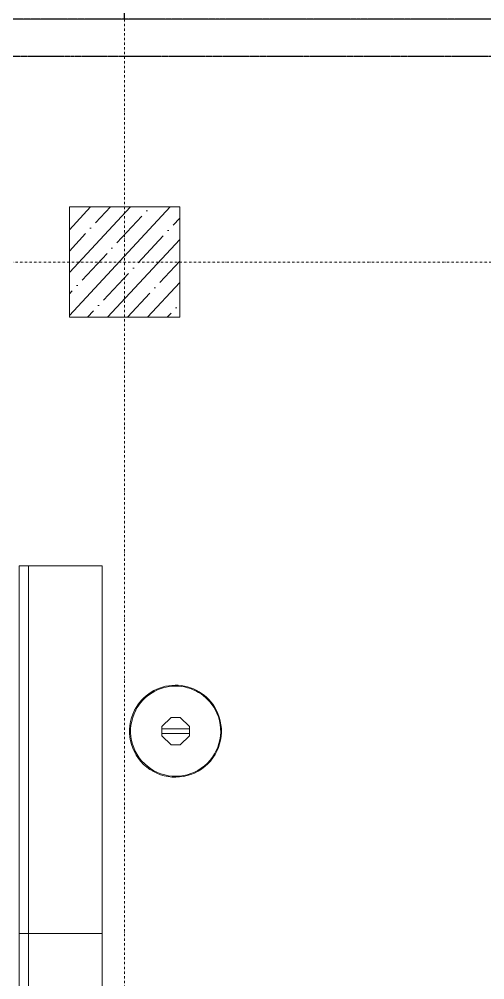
# Model space of a CAD drawing. Header units: millimetres. Extents: x -798 to 124478, y -405 to 121556.
# Drawn here: x 36705 to 39237, y 90478 to 95699 of the extents above; entities that cross this region are included whole.
import ezdxf

# ---------------------------------------------------------------- set-up
doc = ezdxf.new("R2010")
doc.units = ezdxf.units.MM
for name, pattern in [('CENTER', [2, 1.25, -0.25, 0.25, -0.25]), ('PHANTOM2', [1.25, 0.625, -0.125, 0.125, -0.125, 0.125, -0.125]), ('Strichpunkt', [25.4, 12.7, -6.35, 0, -6.35])]:
    doc.linetypes.add(name, pattern=pattern)
for name, color, linetype in [('A-ABOVE', 89, 'PHANTOM2'), ('A-DIM', 4, 'Continuous'), ('A-DIM @ 0.1', 4, 'Continuous'), ('A-DIM @ 0.15', 4, 'Continuous'), ('A-DIM @ 0.2', 4, 'Continuous'), ('A-DIM @ 100', 4, 'Continuous'), ('A-DIM @ 200', 4, 'Continuous'), ('A-DIM @ 50', 4, 'Continuous')]:
    doc.layers.add(name, color=color, linetype=linetype)
for name, color, linetype, lineweight in [('A-AXES', 40, 'CENTER', 5), ('A-Hatch', 253, 'Continuous', 9), ('concreet', 5, 'Continuous', 15), ('TC-EQUIPMENT', 251, 'Continuous', 0)]:
    doc.layers.add(name, color=color, linetype=linetype, lineweight=lineweight)
doc.styles.add('Arch-Dim', font='romans.shx', dxfattribs={"width": 0.75})
doc.dimstyles.new('Масштабируемый', dxfattribs={"dimscale": 100, "dimtxt": 3, "dimasz": 2, "dimexe": 2, "dimexo": 2, "dimgap": 1, "dimtad": 1, "dimdec": 0, "dimzin": 3, "dimdsep": 46, "dimtxsty": 'Arch-Dim', "dimblk": 'ARCHTICK', "dimcen": 2.5, "dimdle": 2, "dimazin": 2, "dimtfac": 0.75, "dimtdec": 0, "dimtmove": 1, "dimatfit": 0, "dimfxl": 1, "dimtolj": 1, "dimtzin": 0, "dimarcsym": 0})

# ---------------------------------------------------------------- blocks, each defined once
blk = doc.blocks.new('_ArchTick')
at = {"color": 0, "linetype": 'ByBlock', "const_width": 0.15}
blk.add_lwpolyline([(-0.5, -0.5), (0.5, 0.5)], dxfattribs=at)
blk = doc.blocks.new('*D346')
at = {"layer": 'A-DIM', "color": 0, "lineweight": -2, "ltscale": 50, "transparency": 16777216}
for p, q in [((2188396.7, -2337525.5), (2188396.7, -2335786.9)), ((2196696.7, -2337525.5), (2196696.7, -2335786.9)), ((2187996.7, -2336186.9), (2197096.7, -2336186.9))]:
    blk.add_line(p, q, dxfattribs=at)
at = {"layer": 'Defpoints', "color": 0, "ltscale": 50, "transparency": 16777216}
for p in [(2196696.7, -2336186.9), (2188396.7, -2337925.5), (2196696.7, -2337925.5)]:
    blk.add_point(p, dxfattribs=at)
at = {"layer": 'A-DIM', "color": 0, "lineweight": -2, "ltscale": 50, "transparency": 16777216, "xscale": 400, "yscale": 400, "zscale": 400, "rotation": 180}
blk.add_blockref('_ArchTick', (2188396.7, -2336186.9), dxfattribs=at)
at = {"layer": 'A-DIM', "color": 0, "lineweight": -2, "ltscale": 50, "transparency": 16777216, "xscale": 400, "yscale": 400, "zscale": 400}
blk.add_blockref('_ArchTick', (2196696.7, -2336186.9), dxfattribs=at)
at = {"layer": 'A-DIM', "color": 0, "ltscale": 50, "transparency": 16777216, "insert": (2192546.7, -2335686.9), "char_height": 600, "attachment_point": 5, "style": 'Arch-Dim'}
blk.add_mtext('\\A1;8300', dxfattribs=at)
blk = doc.blocks.new('*D347')
at = {"layer": 'A-DIM', "color": 0, "lineweight": -2, "ltscale": 50, "transparency": 16777216}
for p, q in [((2188396.4, -2336186.9), (2196697, -2336186.9)), ((2188396.7, -2337925.2), (2188396.7, -2336186.6)), ((2196696.7, -2337925.2), (2196696.7, -2336186.6))]:
    blk.add_line(p, q, dxfattribs=at)
at = {"layer": 'Defpoints', "color": 0, "ltscale": 50, "transparency": 16777216}
for p in [(2196696.7, -2336186.9), (2188396.7, -2337925.5), (2196696.7, -2337925.5)]:
    blk.add_point(p, dxfattribs=at)
at = {"layer": 'A-DIM', "color": 0, "lineweight": -2, "ltscale": 50, "transparency": 16777216, "xscale": 0.3, "yscale": 0.3, "zscale": 0.3, "rotation": 180}
blk.add_blockref('_ArchTick', (2188396.7, -2336186.9), dxfattribs=at)
at = {"layer": 'A-DIM', "color": 0, "lineweight": -2, "ltscale": 50, "transparency": 16777216, "xscale": 0.3, "yscale": 0.3, "zscale": 0.3}
blk.add_blockref('_ArchTick', (2196696.7, -2336186.9), dxfattribs=at)
at = {"layer": 'A-DIM', "color": 0, "ltscale": 50, "transparency": 16777216, "insert": (2192546.7, -2336186.5), "char_height": 0.45, "attachment_point": 5, "style": 'Arch-Dim'}
blk.add_mtext('\\A1;8300', dxfattribs=at)
blk = doc.blocks.new('*D348')
at = {"layer": 'A-DIM', "color": 0, "lineweight": -2, "ltscale": 50, "transparency": 16777216}
for p, q in [((2188396.7, -2337825.5), (2188396.7, -2336086.9)), ((2196696.7, -2337825.5), (2196696.7, -2336086.9)), ((2188296.7, -2336186.9), (2196796.7, -2336186.9))]:
    blk.add_line(p, q, dxfattribs=at)
at = {"layer": 'Defpoints', "color": 0, "ltscale": 50, "transparency": 16777216}
for p in [(2196696.7, -2336186.9), (2188396.7, -2337925.5), (2196696.7, -2337925.5)]:
    blk.add_point(p, dxfattribs=at)
at = {"layer": 'A-DIM', "color": 0, "lineweight": -2, "ltscale": 50, "transparency": 16777216, "xscale": 100, "yscale": 100, "zscale": 100, "rotation": 180}
blk.add_blockref('_ArchTick', (2188396.7, -2336186.9), dxfattribs=at)
at = {"layer": 'A-DIM', "color": 0, "lineweight": -2, "ltscale": 50, "transparency": 16777216, "xscale": 100, "yscale": 100, "zscale": 100}
blk.add_blockref('_ArchTick', (2196696.7, -2336186.9), dxfattribs=at)
at = {"layer": 'A-DIM', "color": 0, "ltscale": 50, "transparency": 16777216, "insert": (2192546.7, -2336061.9), "char_height": 150, "attachment_point": 5, "style": 'Arch-Dim'}
blk.add_mtext('\\A1;8300', dxfattribs=at)
blk = doc.blocks.new('*D350')
at = {"layer": 'A-DIM', "color": 0, "lineweight": -2, "ltscale": 50, "transparency": 16777216}
for p, q in [((2188396.7, -2337725.5), (2188396.7, -2335986.9)), ((2196696.7, -2337725.5), (2196696.7, -2335986.9)), ((2188196.7, -2336186.9), (2196896.7, -2336186.9))]:
    blk.add_line(p, q, dxfattribs=at)
at = {"layer": 'Defpoints', "color": 0, "ltscale": 50, "transparency": 16777216}
for p in [(2196696.7, -2336186.9), (2188396.7, -2337925.5), (2196696.7, -2337925.5)]:
    blk.add_point(p, dxfattribs=at)
at = {"layer": 'A-DIM', "color": 0, "lineweight": -2, "ltscale": 50, "transparency": 16777216, "xscale": 200, "yscale": 200, "zscale": 200, "rotation": 180}
blk.add_blockref('_ArchTick', (2188396.7, -2336186.9), dxfattribs=at)
at = {"layer": 'A-DIM', "color": 0, "lineweight": -2, "ltscale": 50, "transparency": 16777216, "xscale": 200, "yscale": 200, "zscale": 200}
blk.add_blockref('_ArchTick', (2196696.7, -2336186.9), dxfattribs=at)
at = {"layer": 'A-DIM', "color": 0, "ltscale": 50, "transparency": 16777216, "insert": (2192546.7, -2335936.9), "char_height": 300, "attachment_point": 5, "style": 'Arch-Dim'}
blk.add_mtext('\\A1;8300', dxfattribs=at)
blk = doc.blocks.new('*D351')
at = {"layer": 'A-DIM', "color": 0, "lineweight": -2, "ltscale": 50, "transparency": 16777216}
for p, q in [((2188396.3, -2336186.9), (2196697.1, -2336186.9)), ((2188396.7, -2337925.1), (2188396.7, -2336186.5)), ((2196696.7, -2337925.1), (2196696.7, -2336186.5))]:
    blk.add_line(p, q, dxfattribs=at)
at = {"layer": 'Defpoints', "color": 0, "ltscale": 50, "transparency": 16777216}
for p in [(2196696.7, -2336186.9), (2188396.7, -2337925.5), (2196696.7, -2337925.5)]:
    blk.add_point(p, dxfattribs=at)
at = {"layer": 'A-DIM', "color": 0, "lineweight": -2, "ltscale": 50, "transparency": 16777216, "xscale": 0.4, "yscale": 0.4, "zscale": 0.4, "rotation": 180}
blk.add_blockref('_ArchTick', (2188396.7, -2336186.9), dxfattribs=at)
at = {"layer": 'A-DIM', "color": 0, "lineweight": -2, "ltscale": 50, "transparency": 16777216, "xscale": 0.4, "yscale": 0.4, "zscale": 0.4}
blk.add_blockref('_ArchTick', (2196696.7, -2336186.9), dxfattribs=at)
at = {"layer": 'A-DIM', "color": 0, "ltscale": 50, "transparency": 16777216, "insert": (2192546.7, -2336186.4), "char_height": 0.6, "attachment_point": 5, "style": 'Arch-Dim'}
blk.add_mtext('\\A1;8300', dxfattribs=at)
blk = doc.blocks.new('*D352')
at = {"layer": 'A-DIM', "color": 0, "lineweight": -2, "ltscale": 50, "transparency": 16777216}
for p, q in [((2188396.5, -2336186.9), (2196696.9, -2336186.9)), ((2188396.7, -2337925.3), (2188396.7, -2336186.7)), ((2196696.7, -2337925.3), (2196696.7, -2336186.7))]:
    blk.add_line(p, q, dxfattribs=at)
at = {"layer": 'Defpoints', "color": 0, "ltscale": 50, "transparency": 16777216}
for p in [(2196696.7, -2336186.9), (2188396.7, -2337925.5), (2196696.7, -2337925.5)]:
    blk.add_point(p, dxfattribs=at)
at = {"layer": 'A-DIM', "color": 0, "lineweight": -2, "ltscale": 50, "transparency": 16777216, "xscale": 0.2, "yscale": 0.2, "zscale": 0.2, "rotation": 180}
blk.add_blockref('_ArchTick', (2188396.7, -2336186.9), dxfattribs=at)
at = {"layer": 'A-DIM', "color": 0, "lineweight": -2, "ltscale": 50, "transparency": 16777216, "xscale": 0.2, "yscale": 0.2, "zscale": 0.2}
blk.add_blockref('_ArchTick', (2196696.7, -2336186.9), dxfattribs=at)
at = {"layer": 'A-DIM', "color": 0, "ltscale": 50, "transparency": 16777216, "insert": (2192546.7, -2336186.6), "char_height": 0.3, "attachment_point": 5, "style": 'Arch-Dim'}
blk.add_mtext('\\A1;8300', dxfattribs=at)
blk = doc.blocks.new('*D353')
at = {"layer": 'A-DIM', "color": 0, "lineweight": -2, "ltscale": 50, "transparency": 16777216}
for p, q in [((2196696.7, -2337525.5), (2196696.7, -2335786.9)), ((2204996.7, -2337525.5), (2204996.7, -2335786.9)), ((2196296.7, -2336186.9), (2205396.7, -2336186.9))]:
    blk.add_line(p, q, dxfattribs=at)
at = {"layer": 'Defpoints', "color": 0, "ltscale": 50, "transparency": 16777216}
for p in [(2204996.7, -2336186.9), (2196696.7, -2337925.5), (2204996.7, -2337925.5)]:
    blk.add_point(p, dxfattribs=at)
at = {"layer": 'A-DIM', "color": 0, "lineweight": -2, "ltscale": 50, "transparency": 16777216, "xscale": 400, "yscale": 400, "zscale": 400, "rotation": 180}
blk.add_blockref('_ArchTick', (2196696.7, -2336186.9), dxfattribs=at)
at = {"layer": 'A-DIM', "color": 0, "lineweight": -2, "ltscale": 50, "transparency": 16777216, "xscale": 400, "yscale": 400, "zscale": 400}
blk.add_blockref('_ArchTick', (2204996.7, -2336186.9), dxfattribs=at)
at = {"layer": 'A-DIM', "color": 0, "ltscale": 50, "transparency": 16777216, "insert": (2200846.7, -2335686.9), "char_height": 600, "attachment_point": 5, "style": 'Arch-Dim'}
blk.add_mtext('\\A1;8300', dxfattribs=at)
blk = doc.blocks.new('*D354')
at = {"layer": 'A-DIM', "color": 0, "lineweight": -2, "ltscale": 50, "transparency": 16777216}
for p, q in [((2196696.4, -2336186.9), (2204997, -2336186.9)), ((2196696.7, -2337925.2), (2196696.7, -2336186.6)), ((2204996.7, -2337925.2), (2204996.7, -2336186.6))]:
    blk.add_line(p, q, dxfattribs=at)
at = {"layer": 'Defpoints', "color": 0, "ltscale": 50, "transparency": 16777216}
for p in [(2204996.7, -2336186.9), (2196696.7, -2337925.5), (2204996.7, -2337925.5)]:
    blk.add_point(p, dxfattribs=at)
at = {"layer": 'A-DIM', "color": 0, "lineweight": -2, "ltscale": 50, "transparency": 16777216, "xscale": 0.3, "yscale": 0.3, "zscale": 0.3, "rotation": 180}
blk.add_blockref('_ArchTick', (2196696.7, -2336186.9), dxfattribs=at)
at = {"layer": 'A-DIM', "color": 0, "lineweight": -2, "ltscale": 50, "transparency": 16777216, "xscale": 0.3, "yscale": 0.3, "zscale": 0.3}
blk.add_blockref('_ArchTick', (2204996.7, -2336186.9), dxfattribs=at)
at = {"layer": 'A-DIM', "color": 0, "ltscale": 50, "transparency": 16777216, "insert": (2200846.7, -2336186.5), "char_height": 0.45, "attachment_point": 5, "style": 'Arch-Dim'}
blk.add_mtext('\\A1;8300', dxfattribs=at)
blk = doc.blocks.new('*D355')
at = {"layer": 'A-DIM', "color": 0, "lineweight": -2, "ltscale": 50, "transparency": 16777216}
for p, q in [((2196696.7, -2337825.5), (2196696.7, -2336086.9)), ((2204996.7, -2337825.5), (2204996.7, -2336086.9)), ((2196596.7, -2336186.9), (2205096.7, -2336186.9))]:
    blk.add_line(p, q, dxfattribs=at)
at = {"layer": 'Defpoints', "color": 0, "ltscale": 50, "transparency": 16777216}
for p in [(2204996.7, -2336186.9), (2196696.7, -2337925.5), (2204996.7, -2337925.5)]:
    blk.add_point(p, dxfattribs=at)
at = {"layer": 'A-DIM', "color": 0, "lineweight": -2, "ltscale": 50, "transparency": 16777216, "xscale": 100, "yscale": 100, "zscale": 100, "rotation": 180}
blk.add_blockref('_ArchTick', (2196696.7, -2336186.9), dxfattribs=at)
at = {"layer": 'A-DIM', "color": 0, "lineweight": -2, "ltscale": 50, "transparency": 16777216, "xscale": 100, "yscale": 100, "zscale": 100}
blk.add_blockref('_ArchTick', (2204996.7, -2336186.9), dxfattribs=at)
at = {"layer": 'A-DIM', "color": 0, "ltscale": 50, "transparency": 16777216, "insert": (2200846.7, -2336061.9), "char_height": 150, "attachment_point": 5, "style": 'Arch-Dim'}
blk.add_mtext('\\A1;8300', dxfattribs=at)
blk = doc.blocks.new('*D357')
at = {"layer": 'A-DIM', "color": 0, "lineweight": -2, "ltscale": 50, "transparency": 16777216}
for p, q in [((2196696.7, -2337725.5), (2196696.7, -2335986.9)), ((2204996.7, -2337725.5), (2204996.7, -2335986.9)), ((2196496.7, -2336186.9), (2205196.7, -2336186.9))]:
    blk.add_line(p, q, dxfattribs=at)
at = {"layer": 'Defpoints', "color": 0, "ltscale": 50, "transparency": 16777216}
for p in [(2204996.7, -2336186.9), (2196696.7, -2337925.5), (2204996.7, -2337925.5)]:
    blk.add_point(p, dxfattribs=at)
at = {"layer": 'A-DIM', "color": 0, "lineweight": -2, "ltscale": 50, "transparency": 16777216, "xscale": 200, "yscale": 200, "zscale": 200, "rotation": 180}
blk.add_blockref('_ArchTick', (2196696.7, -2336186.9), dxfattribs=at)
at = {"layer": 'A-DIM', "color": 0, "lineweight": -2, "ltscale": 50, "transparency": 16777216, "xscale": 200, "yscale": 200, "zscale": 200}
blk.add_blockref('_ArchTick', (2204996.7, -2336186.9), dxfattribs=at)
at = {"layer": 'A-DIM', "color": 0, "ltscale": 50, "transparency": 16777216, "insert": (2200846.7, -2335936.9), "char_height": 300, "attachment_point": 5, "style": 'Arch-Dim'}
blk.add_mtext('\\A1;8300', dxfattribs=at)
blk = doc.blocks.new('*D358')
at = {"layer": 'A-DIM', "color": 0, "lineweight": -2, "ltscale": 50, "transparency": 16777216}
for p, q in [((2196696.3, -2336186.9), (2204997.1, -2336186.9)), ((2196696.7, -2337925.1), (2196696.7, -2336186.5)), ((2204996.7, -2337925.1), (2204996.7, -2336186.5))]:
    blk.add_line(p, q, dxfattribs=at)
at = {"layer": 'Defpoints', "color": 0, "ltscale": 50, "transparency": 16777216}
for p in [(2204996.7, -2336186.9), (2196696.7, -2337925.5), (2204996.7, -2337925.5)]:
    blk.add_point(p, dxfattribs=at)
at = {"layer": 'A-DIM', "color": 0, "lineweight": -2, "ltscale": 50, "transparency": 16777216, "xscale": 0.4, "yscale": 0.4, "zscale": 0.4, "rotation": 180}
blk.add_blockref('_ArchTick', (2196696.7, -2336186.9), dxfattribs=at)
at = {"layer": 'A-DIM', "color": 0, "lineweight": -2, "ltscale": 50, "transparency": 16777216, "xscale": 0.4, "yscale": 0.4, "zscale": 0.4}
blk.add_blockref('_ArchTick', (2204996.7, -2336186.9), dxfattribs=at)
at = {"layer": 'A-DIM', "color": 0, "ltscale": 50, "transparency": 16777216, "insert": (2200846.7, -2336186.4), "char_height": 0.6, "attachment_point": 5, "style": 'Arch-Dim'}
blk.add_mtext('\\A1;8300', dxfattribs=at)
blk = doc.blocks.new('*D359')
at = {"layer": 'A-DIM', "color": 0, "lineweight": -2, "ltscale": 50, "transparency": 16777216}
for p, q in [((2196696.5, -2336186.9), (2204996.9, -2336186.9)), ((2196696.7, -2337925.3), (2196696.7, -2336186.7)), ((2204996.7, -2337925.3), (2204996.7, -2336186.7))]:
    blk.add_line(p, q, dxfattribs=at)
at = {"layer": 'Defpoints', "color": 0, "ltscale": 50, "transparency": 16777216}
for p in [(2204996.7, -2336186.9), (2196696.7, -2337925.5), (2204996.7, -2337925.5)]:
    blk.add_point(p, dxfattribs=at)
at = {"layer": 'A-DIM', "color": 0, "lineweight": -2, "ltscale": 50, "transparency": 16777216, "xscale": 0.2, "yscale": 0.2, "zscale": 0.2, "rotation": 180}
blk.add_blockref('_ArchTick', (2196696.7, -2336186.9), dxfattribs=at)
at = {"layer": 'A-DIM', "color": 0, "lineweight": -2, "ltscale": 50, "transparency": 16777216, "xscale": 0.2, "yscale": 0.2, "zscale": 0.2}
blk.add_blockref('_ArchTick', (2204996.7, -2336186.9), dxfattribs=at)
at = {"layer": 'A-DIM', "color": 0, "ltscale": 50, "transparency": 16777216, "insert": (2200846.7, -2336186.6), "char_height": 0.3, "attachment_point": 5, "style": 'Arch-Dim'}
blk.add_mtext('\\A1;8300', dxfattribs=at)
blk = doc.blocks.new('*U839')
at = {"layer": 'A-DIM @ 0.1', "ltscale": 50, "transparency": 33554687}
dim = blk.add_linear_dim(base=(2196696.7, -2336186.9), p1=(2188396.7, -2337925.5), p2=(2196696.7, -2337925.5), dimstyle='Масштабируемый', override={"dimscale": 0.1, "dimtix": 0, "dimtofl": 1, "dimtmove": 1, "dimatfit": 0}, dxfattribs=at)
dim.commit()
dim.dimension.update_dxf_attribs({"geometry": '*D352', "text_midpoint": (2192546.7, -2336186.6)})
at = {"layer": 'A-DIM @ 0.15', "ltscale": 50, "transparency": 33554687}
dim = blk.add_linear_dim(base=(2196696.7, -2336186.9), p1=(2188396.7, -2337925.5), p2=(2196696.7, -2337925.5), dimstyle='Масштабируемый', override={"dimscale": 0.15, "dimtix": 0, "dimtofl": 1, "dimtmove": 1, "dimatfit": 0}, dxfattribs=at)
dim.commit()
dim.dimension.update_dxf_attribs({"geometry": '*D347', "text_midpoint": (2192546.7, -2336186.5)})
at = {"layer": 'A-DIM @ 0.2', "ltscale": 50, "transparency": 33554687}
dim = blk.add_linear_dim(base=(2196696.7, -2336186.9), p1=(2188396.7, -2337925.5), p2=(2196696.7, -2337925.5), dimstyle='Масштабируемый', override={"dimscale": 0.2, "dimtix": 0, "dimtofl": 1, "dimtmove": 1, "dimatfit": 0}, dxfattribs=at)
dim.commit()
dim.dimension.update_dxf_attribs({"geometry": '*D351', "text_midpoint": (2192546.7, -2336186.4)})
at = {"layer": 'A-DIM @ 100', "ltscale": 50, "transparency": 33554687}
dim = blk.add_linear_dim(base=(2196696.7, -2336186.9), p1=(2188396.7, -2337925.5), p2=(2196696.7, -2337925.5), dimstyle='Масштабируемый', override={"dimscale": 100, "dimtix": 0, "dimtofl": 1, "dimtmove": 1, "dimatfit": 0}, dxfattribs=at)
dim.commit()
dim.dimension.update_dxf_attribs({"geometry": '*D350', "text_midpoint": (2192546.7, -2335936.9)})
at = {"layer": 'A-DIM @ 200', "ltscale": 50, "transparency": 33554687}
dim = blk.add_linear_dim(base=(2196696.7, -2336186.9), p1=(2188396.7, -2337925.5), p2=(2196696.7, -2337925.5), dimstyle='Масштабируемый', override={"dimscale": 200, "dimtix": 0, "dimtofl": 1, "dimtmove": 1, "dimatfit": 0}, dxfattribs=at)
dim.commit()
dim.dimension.update_dxf_attribs({"geometry": '*D346', "text_midpoint": (2192546.7, -2335686.9)})
at = {"layer": 'A-DIM @ 50', "ltscale": 50, "transparency": 33554687}
dim = blk.add_linear_dim(base=(2196696.7, -2336186.9), p1=(2188396.7, -2337925.5), p2=(2196696.7, -2337925.5), dimstyle='Масштабируемый', override={"dimscale": 50, "dimtix": 0, "dimtofl": 1, "dimtmove": 1, "dimatfit": 0}, dxfattribs=at)
dim.commit()
dim.dimension.update_dxf_attribs({"geometry": '*D348', "text_midpoint": (2192546.7, -2336061.9)})
blk = doc.blocks.new('*U840')
at = {"layer": 'A-DIM @ 0.1', "ltscale": 50, "transparency": 33554687}
dim = blk.add_linear_dim(base=(2204996.7, -2336186.9), p1=(2196696.7, -2337925.5), p2=(2204996.7, -2337925.5), dimstyle='Масштабируемый', override={"dimscale": 0.1, "dimtix": 0, "dimtofl": 1, "dimtmove": 1, "dimatfit": 0}, dxfattribs=at)
dim.commit()
dim.dimension.update_dxf_attribs({"geometry": '*D359', "text_midpoint": (2200846.7, -2336186.6)})
at = {"layer": 'A-DIM @ 0.15', "ltscale": 50, "transparency": 33554687}
dim = blk.add_linear_dim(base=(2204996.7, -2336186.9), p1=(2196696.7, -2337925.5), p2=(2204996.7, -2337925.5), dimstyle='Масштабируемый', override={"dimscale": 0.15, "dimtix": 0, "dimtofl": 1, "dimtmove": 1, "dimatfit": 0}, dxfattribs=at)
dim.commit()
dim.dimension.update_dxf_attribs({"geometry": '*D354', "text_midpoint": (2200846.7, -2336186.5)})
at = {"layer": 'A-DIM @ 0.2', "ltscale": 50, "transparency": 33554687}
dim = blk.add_linear_dim(base=(2204996.7, -2336186.9), p1=(2196696.7, -2337925.5), p2=(2204996.7, -2337925.5), dimstyle='Масштабируемый', override={"dimscale": 0.2, "dimtix": 0, "dimtofl": 1, "dimtmove": 1, "dimatfit": 0}, dxfattribs=at)
dim.commit()
dim.dimension.update_dxf_attribs({"geometry": '*D358', "text_midpoint": (2200846.7, -2336186.4)})
at = {"layer": 'A-DIM @ 100', "ltscale": 50, "transparency": 33554687}
dim = blk.add_linear_dim(base=(2204996.7, -2336186.9), p1=(2196696.7, -2337925.5), p2=(2204996.7, -2337925.5), dimstyle='Масштабируемый', override={"dimscale": 100, "dimtix": 0, "dimtofl": 1, "dimtmove": 1, "dimatfit": 0}, dxfattribs=at)
dim.commit()
dim.dimension.update_dxf_attribs({"geometry": '*D357', "text_midpoint": (2200846.7, -2335936.9)})
at = {"layer": 'A-DIM @ 200', "ltscale": 50, "transparency": 33554687}
dim = blk.add_linear_dim(base=(2204996.7, -2336186.9), p1=(2196696.7, -2337925.5), p2=(2204996.7, -2337925.5), dimstyle='Масштабируемый', override={"dimscale": 200, "dimtix": 0, "dimtofl": 1, "dimtmove": 1, "dimatfit": 0}, dxfattribs=at)
dim.commit()
dim.dimension.update_dxf_attribs({"geometry": '*D353', "text_midpoint": (2200846.7, -2335686.9)})
at = {"layer": 'A-DIM @ 50', "ltscale": 50, "transparency": 33554687}
dim = blk.add_linear_dim(base=(2204996.7, -2336186.9), p1=(2196696.7, -2337925.5), p2=(2204996.7, -2337925.5), dimstyle='Масштабируемый', override={"dimscale": 50, "dimtix": 0, "dimtofl": 1, "dimtmove": 1, "dimatfit": 0}, dxfattribs=at)
dim.commit()
dim.dimension.update_dxf_attribs({"geometry": '*D355', "text_midpoint": (2200846.7, -2336061.9)})
blk = doc.blocks.new('оси 2')
at = {"layer": 'A-AXES', "linetype": 'Strichpunkt', "transparency": 33554687}
for p, q in [((2196696.7, -2332747.9), (2196696.7, -2401098)), ((2160829.2, -2337925.5), (2204996.7, -2337925.5)), ((2162290.8, -2339245.5), (2204996.7, -2339245.5))]:
    blk.add_line(p, q, dxfattribs=at)
at = {"layer": 'A-DIM', "color": 5}
for name in ['*U839', '*U840']:
    blk.add_blockref(name, (0, 0), dxfattribs=at)

msp = doc.modelspace()

# ---------------------------------------------------------------- hatches: boundary and pattern name
at = {"layer": 'A-Hatch'}
h = msp.add_hatch(dxfattribs=at)
h.set_pattern_fill('ANSI35', color=256, scale=25, angle=-177.9339, style=0)
h.set_pattern_definition([(227.066067, (-72134.37, -576708.18), (116.227165, -108.13329), []), (227.066067, (-72246.55, -576712.23), (116.227165, -108.13329), [198.4375, -39.6875, 0, -39.6875])])
h.paths.add_polyline_path([(37577.6, 94678.6), (37577.6, 94078.6), (36977.6, 94078.6), (36977.4, 94678.3)])

# ---------------------------------------------------------------- linework, layer by layer
at = {"layer": 'A-ABOVE', "ltscale": 5, "transparency": 33554687}
msp.add_lwpolyline([(20287.6, 95498.6), (46127.6, 95498.6), (46127.6, 95698.6), (16777.6, 95698.6), (16777.6, 95648.6)], dxfattribs=at)
at = {"layer": 'concreet', "lineweight": 9, "ltscale": 200}
msp.add_lwpolyline([(12077.6, 88628.6), (12077.6, 95698.6), (46127.6, 95698.6), (46127.6, 47228.6)], dxfattribs=at)
at = {"layer": 'concreet'}
msp.add_lwpolyline([(36977.6, 94078.6), (37577.6, 94078.6), (37577.6, 94678.6), (36977.6, 94678.6)], close=True, dxfattribs=at)
at = {"layer": 'TC-EQUIPMENT'}
for p, q in [((36705.1, 88728.5), (36705.1, 92728.5)), ((36705.1, 92728.5), (37155.1, 92728.5)), ((36755.1, 88728.5), (36755.1, 92728.5)), ((37155.1, 88728.5), (37155.1, 92728.5)), ((37480.5, 91853.8), (37530.5, 91903.8)), ((37530.5, 91903.8), (37580.5, 91903.8)), ((37580.5, 91903.8), (37630.5, 91853.8)), ((37480.5, 91803.8), (37480.5, 91853.8)), ((37480.5, 91841.8), (37630.5, 91841.8)), ((37630.5, 91803.8), (37630.5, 91853.8)), ((37630.5, 91815.8), (37480.5, 91815.8)), ((37530.5, 91753.8), (37480.5, 91803.8)), ((37630.5, 91803.8), (37580.5, 91753.8)), ((37580.5, 91753.8), (37530.5, 91753.8)), ((36705.1, 90728.5), (37155.1, 90728.5))]:
    msp.add_line(p, q, dxfattribs=at)
for centre, radius, start, end in [((37554.5, 91828.8), 250, 27.8433, 153.0203), ((37555.5, 91828.8), 245, 28.4522, 152.4092), ((37554.5, 91828.8), 250, 153.0168, 27.8408), ((37555.5, 91828.8), 245, 152.4058, 28.4508)]:
    msp.add_arc(centre, radius, start, end, dxfattribs=at)

# ---------------------------------------------------------------- block references
msp.add_blockref('оси 2', (-2159419.1, 2433624.2))

doc.saveas('drawing.dxf')
